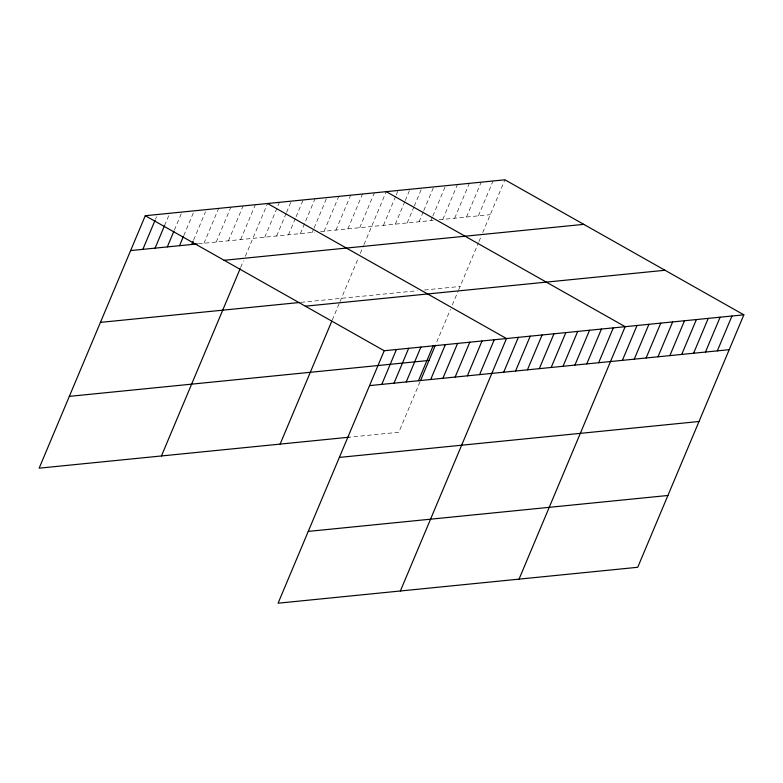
<?xml version="1.0" encoding="UTF-8"?>
<svg xmlns="http://www.w3.org/2000/svg" width="783" height="783" viewBox="0 0 783 783"><rect width="100%" height="100%" fill="white"/><g stroke="black" fill="none" stroke-linecap="round" stroke-linejoin="round"><path stroke-width="0.59" stroke-dasharray="3.92 2.94" d="M155.611 218.995L156.551 216.744M164.528 225.641L168.785 215.521M174.394 230.045L181.49 213.172M183.79 235.566L193.714 211.958M193.655 239.97L205.469 211.86M203.991 243.249L218.643 208.386M216.216 242.025L230.868 207.162M228.44 240.802L243.102 205.949M240.675 239.588L255.327 204.725M240.635 267.532L243.464 260.798M245.353 256.315L267.551 203.502M264.771 237.18L279.423 202.317M276.634 235.996L286.089 213.505M286.568 212.379L291.296 201.133M288.506 234.802L295.592 217.938M296.072 216.813L303.158 199.949M300.378 233.618L315.03 198.765M312.241 232.434L313.66 229.067M314.13 227.941L326.893 197.57M324.113 231.249L338.765 196.386M335.976 230.065L350.637 195.202M347.848 228.881L362.5 194.018M359.72 227.696L374.372 192.833M332.256 320.071L339.568 302.669M340.028 301.582L358.379 257.92M360.268 253.438L363.566 245.578M364.036 244.462L386.234 191.649M383.455 225.328L395.748 196.083M396.218 194.957L398.107 190.465M395.317 224.134L404.772 201.652M405.251 200.526L409.979 189.28M407.189 222.949L413.806 207.211M414.285 206.086L421.841 188.096M419.062 221.765L423.309 211.645M423.789 210.519L433.713 186.902M430.924 220.581L432.343 217.204M432.823 216.088L445.586 185.718M442.796 219.397L457.448 184.534M454.669 218.212L469.32 183.349M466.531 217.028L481.183 182.165M478.403 215.844L493.055 180.981M420.021 381.761L398.801 432.255L348.954 437.227M436.757 341.946L450.479 309.314M452.31 304.959L458.251 290.816M458.711 289.73L478.482 242.701M478.951 241.585L481.31 235.977M482.719 232.61L504.927 179.796M198.432 243.807L314.619 232.199M320.55 231.602L433.302 220.346M439.234 219.749L490.266 214.659M301.044 302.346L417.359 290.728M424.484 290.013L460.081 286.461"/><path stroke-width="1.17" d="M743.85 314.825L384.199 350.745L278.073 603.204L637.724 567.284L743.85 314.825L504.927 179.796L145.276 215.716L39.15 468.175L348.954 437.227M142.849 249.356L155.142 220.121M155.073 248.133L164.528 225.641M167.308 246.909L173.924 231.171M179.532 245.686L183.31 236.691M191.757 244.472L193.176 241.095M161.435 455.96L240.166 268.657M280.118 444.108L331.796 321.167M381.771 384.384L396.423 349.531M394.006 383.171L408.657 348.308M406.23 381.947L420.882 347.084M418.455 380.724L433.116 345.861M420.5 380.636L435.387 345.215M430.689 379.501L445.341 344.637M442.914 378.277L457.566 343.424M455.138 377.063L469.8 342.2M467.373 375.84L482.025 340.977M479.597 374.617L494.249 339.753M400.358 590.989L506.484 338.54L267.551 203.502M503.694 372.209L518.346 337.346M515.566 371.025L530.218 336.161M527.429 369.84L542.09 334.977M539.301 368.656L553.953 333.793M551.173 367.472L565.825 332.609M563.036 366.287L577.688 331.424M574.908 365.093L589.56 330.24M586.77 363.909L601.432 329.056M598.643 362.725L613.295 327.871M519.041 579.136L625.167 326.677L386.234 191.649M622.377 360.356L637.029 325.493M634.25 359.172L648.901 324.309M646.112 357.988L660.774 323.125M657.984 356.803L672.636 321.94M669.856 355.619L684.508 320.756M681.719 354.425L696.381 319.572M693.591 353.241L708.243 318.387M705.463 352.056L720.115 317.203M717.326 350.872L731.978 316.009M130.624 250.58L197.316 243.914M224.114 260.279L583.766 224.359M100.43 322.381L299.86 302.463M305.35 306.192L665.002 270.262M69.335 396.364L428.986 360.444M369.547 385.608L729.198 349.688M339.362 457.419L699.013 421.499M308.257 531.403L667.909 495.482M145.276 215.716L384.199 350.745"/></g></svg>
